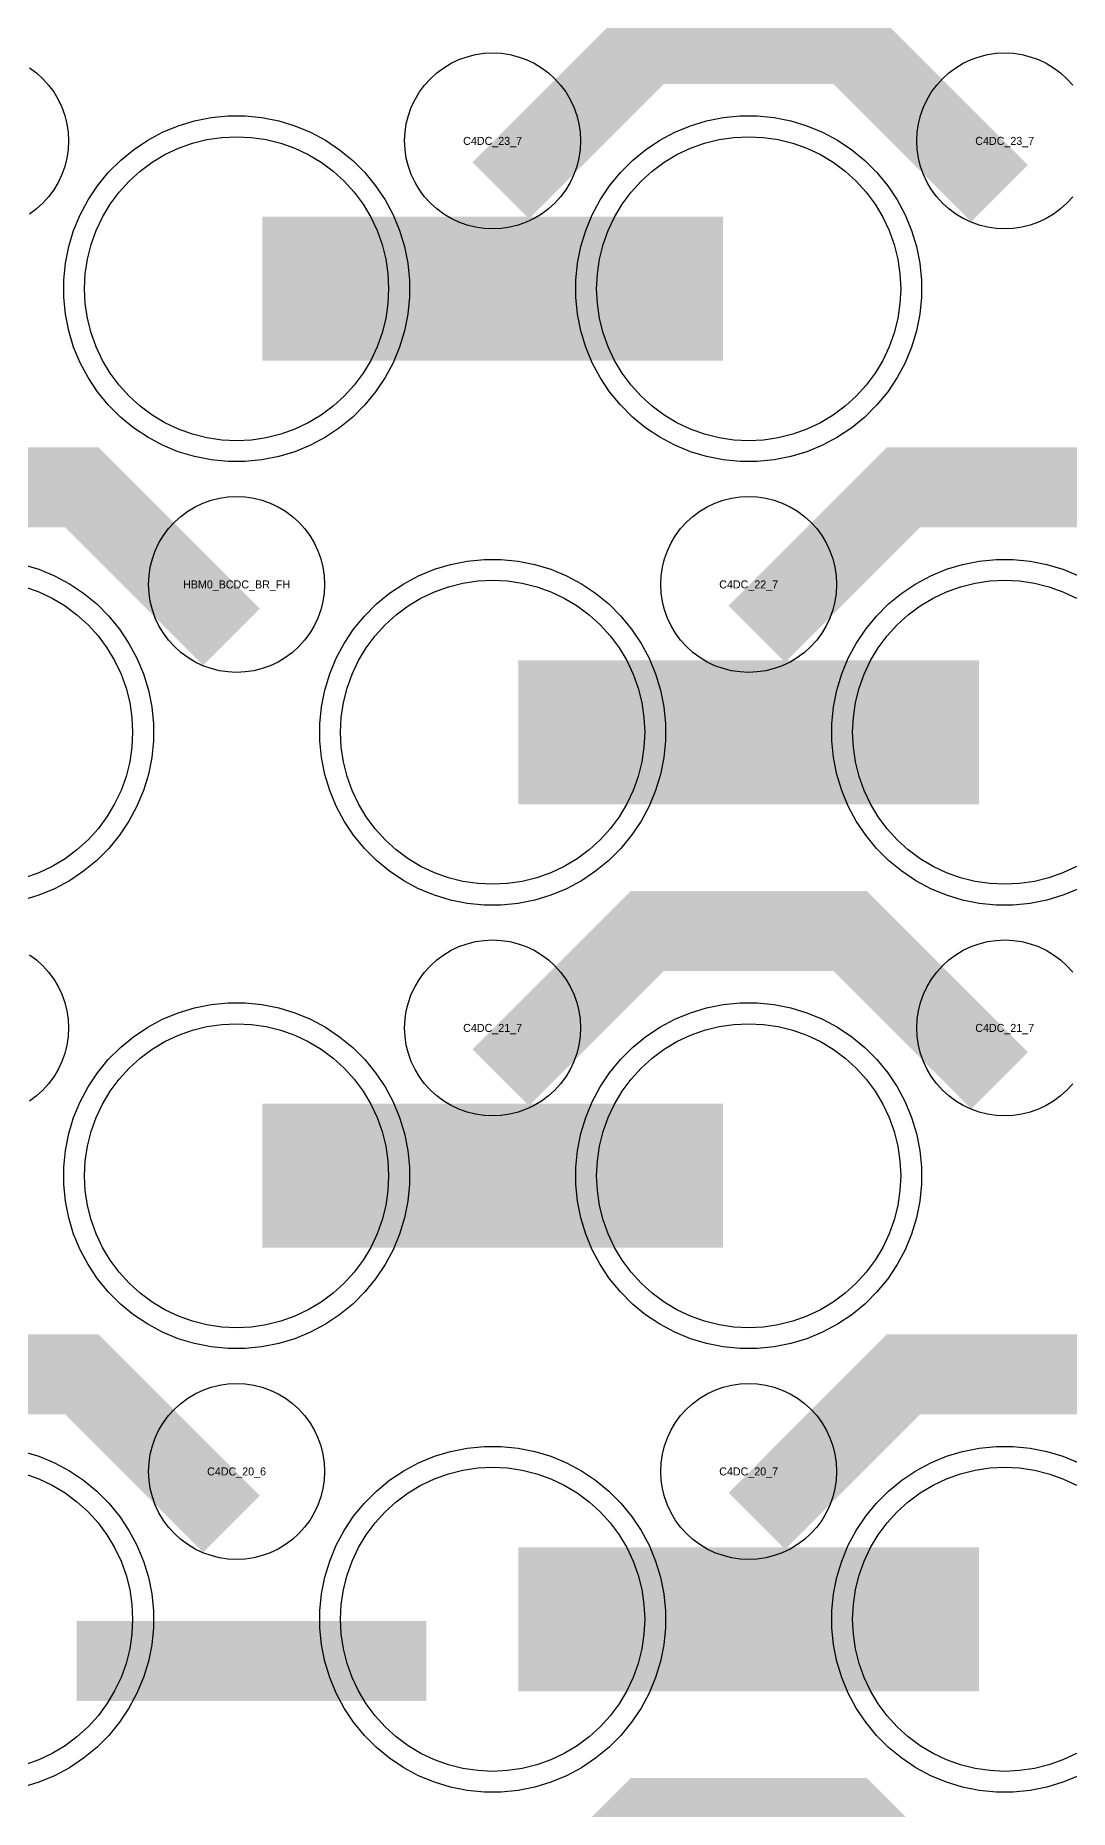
# Model space of a CAD drawing. Extents: x -11880 to 11880, y -14992 to 14992.
# Drawn here: x -9903 to -9580, y -12128 to -11573 of the extents above; entities that cross this region are included whole.
import ezdxf
from ezdxf.enums import TextEntityAlignment as Align

# ---------------------------------------------------------------- set-up
doc = ezdxf.new("R2010")
doc.units = 0
doc.header["$MEASUREMENT"] = 0
for name, color, linetype in [('GDS_775_DT_237', 138, 'CONTINUOUS'), ('RDL1_FS', 34, 'CONTINUOUS'), ('RDL_BS', 160, 'CONTINUOUS')]:
    doc.layers.add(name, color=color, linetype=linetype)

msp = doc.modelspace()

# ---------------------------------------------------------------- linework, layer by layer
at = {"layer": 'RDL1_FS'}
for points in [[(-9840, -11700.099), (-9844.657, -11699.87), (-9849.268, -11699.186), (-9853.791, -11698.054), (-9858.181, -11696.482), (-9862.395, -11694.49), (-9866.395, -11692.092), (-9870.14, -11689.314), (-9873.594, -11686.184), (-9876.724, -11682.73), (-9879.502, -11678.985), (-9881.9, -11674.985), (-9883.892, -11670.771), (-9885.464, -11666.381), (-9886.596, -11661.858), (-9887.28, -11657.247), (-9887.509, -11652.59), (-9887.28, -11647.933), (-9886.596, -11643.322), (-9885.464, -11638.799), (-9883.892, -11634.409), (-9881.9, -11630.195), (-9879.502, -11626.195), (-9876.724, -11622.45), (-9873.594, -11618.996), (-9870.14, -11615.866), (-9866.395, -11613.088), (-9862.395, -11610.69), (-9858.181, -11608.698), (-9853.791, -11607.126), (-9849.268, -11605.994), (-9844.657, -11605.31), (-9840, -11605.081), (-9835.343, -11605.31), (-9830.732, -11605.994), (-9826.209, -11607.126), (-9821.819, -11608.698), (-9817.605, -11610.69), (-9813.605, -11613.088), (-9809.86, -11615.866), (-9806.406, -11618.996), (-9803.276, -11622.45), (-9800.498, -11626.195), (-9798.1, -11630.195), (-9796.108, -11634.409), (-9794.536, -11638.799), (-9793.404, -11643.322), (-9792.72, -11647.933), (-9792.491, -11652.59), (-9792.72, -11657.247), (-9793.404, -11661.858), (-9794.536, -11666.381), (-9796.108, -11670.771), (-9798.1, -11674.985), (-9800.498, -11678.985), (-9803.276, -11682.73), (-9806.406, -11686.184), (-9809.86, -11689.314), (-9813.605, -11692.092), (-9817.605, -11694.49), (-9821.819, -11696.482), (-9826.209, -11698.054), (-9830.732, -11699.186), (-9835.343, -11699.87)], [(-9680, -11700.099), (-9684.657, -11699.87), (-9689.268, -11699.186), (-9693.791, -11698.054), (-9698.181, -11696.482), (-9702.395, -11694.49), (-9706.395, -11692.092), (-9710.14, -11689.314), (-9713.594, -11686.184), (-9716.724, -11682.73), (-9719.502, -11678.985), (-9721.9, -11674.985), (-9723.892, -11670.771), (-9725.464, -11666.381), (-9726.596, -11661.858), (-9727.28, -11657.247), (-9727.509, -11652.59), (-9727.28, -11647.933), (-9726.596, -11643.322), (-9725.464, -11638.799), (-9723.892, -11634.409), (-9721.9, -11630.195), (-9719.502, -11626.195), (-9716.724, -11622.45), (-9713.594, -11618.996), (-9710.14, -11615.866), (-9706.395, -11613.088), (-9702.395, -11610.69), (-9698.181, -11608.698), (-9693.791, -11607.126), (-9689.268, -11605.994), (-9684.657, -11605.31), (-9680, -11605.081), (-9675.343, -11605.31), (-9670.732, -11605.994), (-9666.209, -11607.126), (-9661.819, -11608.698), (-9657.605, -11610.69), (-9653.605, -11613.088), (-9649.86, -11615.866), (-9646.406, -11618.996), (-9643.276, -11622.45), (-9640.498, -11626.195), (-9638.1, -11630.195), (-9636.108, -11634.409), (-9634.536, -11638.799), (-9633.404, -11643.322), (-9632.72, -11647.933), (-9632.491, -11652.59), (-9632.72, -11657.247), (-9633.404, -11661.858), (-9634.536, -11666.381), (-9636.108, -11670.771), (-9638.1, -11674.985), (-9640.498, -11678.985), (-9643.276, -11682.73), (-9646.406, -11686.184), (-9649.86, -11689.314), (-9653.605, -11692.092), (-9657.605, -11694.49), (-9661.819, -11696.482), (-9666.209, -11698.054), (-9670.732, -11699.186), (-9675.343, -11699.87)], [(-9760, -11838.664), (-9764.657, -11838.435), (-9769.268, -11837.751), (-9773.791, -11836.619), (-9778.181, -11835.047), (-9782.395, -11833.055), (-9786.395, -11830.657), (-9790.14, -11827.879), (-9793.594, -11824.749), (-9796.724, -11821.295), (-9799.502, -11817.55), (-9801.9, -11813.55), (-9803.892, -11809.336), (-9805.464, -11804.946), (-9806.596, -11800.423), (-9807.28, -11795.812), (-9807.509, -11791.155), (-9807.28, -11786.498), (-9806.596, -11781.887), (-9805.464, -11777.364), (-9803.892, -11772.974), (-9801.9, -11768.76), (-9799.502, -11764.76), (-9796.724, -11761.015), (-9793.594, -11757.561), (-9790.14, -11754.431), (-9786.395, -11751.653), (-9782.395, -11749.255), (-9778.181, -11747.263), (-9773.791, -11745.691), (-9769.268, -11744.559), (-9764.657, -11743.875), (-9760, -11743.646), (-9755.343, -11743.875), (-9750.732, -11744.559), (-9746.209, -11745.691), (-9741.819, -11747.263), (-9737.605, -11749.255), (-9733.605, -11751.653), (-9729.86, -11754.431), (-9726.406, -11757.561), (-9723.276, -11761.015), (-9720.498, -11764.76), (-9718.1, -11768.76), (-9716.108, -11772.974), (-9714.536, -11777.364), (-9713.404, -11781.887), (-9712.72, -11786.498), (-9712.491, -11791.155), (-9712.72, -11795.812), (-9713.404, -11800.423), (-9714.536, -11804.946), (-9716.108, -11809.336), (-9718.1, -11813.55), (-9720.498, -11817.55), (-9723.276, -11821.295), (-9726.406, -11824.749), (-9729.86, -11827.879), (-9733.605, -11830.657), (-9737.605, -11833.055), (-9741.819, -11835.047), (-9746.209, -11836.619), (-9750.732, -11837.751), (-9755.343, -11838.435)], [(-9840, -11977.229), (-9844.657, -11977), (-9849.268, -11976.316), (-9853.791, -11975.184), (-9858.181, -11973.612), (-9862.395, -11971.62), (-9866.395, -11969.222), (-9870.14, -11966.444), (-9873.594, -11963.314), (-9876.724, -11959.86), (-9879.502, -11956.115), (-9881.9, -11952.115), (-9883.892, -11947.901), (-9885.464, -11943.511), (-9886.596, -11938.988), (-9887.28, -11934.377), (-9887.509, -11929.72), (-9887.28, -11925.063), (-9886.596, -11920.452), (-9885.464, -11915.929), (-9883.892, -11911.539), (-9881.9, -11907.325), (-9879.502, -11903.325), (-9876.724, -11899.58), (-9873.594, -11896.126), (-9870.14, -11892.996), (-9866.395, -11890.218), (-9862.395, -11887.82), (-9858.181, -11885.828), (-9853.791, -11884.256), (-9849.268, -11883.124), (-9844.657, -11882.44), (-9840, -11882.211), (-9835.343, -11882.44), (-9830.732, -11883.124), (-9826.209, -11884.256), (-9821.819, -11885.828), (-9817.605, -11887.82), (-9813.605, -11890.218), (-9809.86, -11892.996), (-9806.406, -11896.126), (-9803.276, -11899.58), (-9800.498, -11903.325), (-9798.1, -11907.325), (-9796.108, -11911.539), (-9794.536, -11915.929), (-9793.404, -11920.452), (-9792.72, -11925.063), (-9792.491, -11929.72), (-9792.72, -11934.377), (-9793.404, -11938.988), (-9794.536, -11943.511), (-9796.108, -11947.901), (-9798.1, -11952.115), (-9800.498, -11956.115), (-9803.276, -11959.86), (-9806.406, -11963.314), (-9809.86, -11966.444), (-9813.605, -11969.222), (-9817.605, -11971.62), (-9821.819, -11973.612), (-9826.209, -11975.184), (-9830.732, -11976.316), (-9835.343, -11977)], [(-9680, -11977.229), (-9684.657, -11977), (-9689.268, -11976.316), (-9693.791, -11975.184), (-9698.181, -11973.612), (-9702.395, -11971.62), (-9706.395, -11969.222), (-9710.14, -11966.444), (-9713.594, -11963.314), (-9716.724, -11959.86), (-9719.502, -11956.115), (-9721.9, -11952.115), (-9723.892, -11947.901), (-9725.464, -11943.511), (-9726.596, -11938.988), (-9727.28, -11934.377), (-9727.509, -11929.72), (-9727.28, -11925.063), (-9726.596, -11920.452), (-9725.464, -11915.929), (-9723.892, -11911.539), (-9721.9, -11907.325), (-9719.502, -11903.325), (-9716.724, -11899.58), (-9713.594, -11896.126), (-9710.14, -11892.996), (-9706.395, -11890.218), (-9702.395, -11887.82), (-9698.181, -11885.828), (-9693.791, -11884.256), (-9689.268, -11883.124), (-9684.657, -11882.44), (-9680, -11882.211), (-9675.343, -11882.44), (-9670.732, -11883.124), (-9666.209, -11884.256), (-9661.819, -11885.828), (-9657.605, -11887.82), (-9653.605, -11890.218), (-9649.86, -11892.996), (-9646.406, -11896.126), (-9643.276, -11899.58), (-9640.498, -11903.325), (-9638.1, -11907.325), (-9636.108, -11911.539), (-9634.536, -11915.929), (-9633.404, -11920.452), (-9632.72, -11925.063), (-9632.491, -11929.72), (-9632.72, -11934.377), (-9633.404, -11938.988), (-9634.536, -11943.511), (-9636.108, -11947.901), (-9638.1, -11952.115), (-9640.498, -11956.115), (-9643.276, -11959.86), (-9646.406, -11963.314), (-9649.86, -11966.444), (-9653.605, -11969.222), (-9657.605, -11971.62), (-9661.819, -11973.612), (-9666.209, -11975.184), (-9670.732, -11976.316), (-9675.343, -11977)], [(-9760, -12115.794), (-9764.657, -12115.565), (-9769.268, -12114.881), (-9773.791, -12113.749), (-9778.181, -12112.177), (-9782.395, -12110.185), (-9786.395, -12107.787), (-9790.14, -12105.009), (-9793.594, -12101.879), (-9796.724, -12098.425), (-9799.502, -12094.68), (-9801.9, -12090.68), (-9803.892, -12086.466), (-9805.464, -12082.076), (-9806.596, -12077.553), (-9807.28, -12072.942), (-9807.509, -12068.285), (-9807.28, -12063.628), (-9806.596, -12059.017), (-9805.464, -12054.494), (-9803.892, -12050.104), (-9801.9, -12045.89), (-9799.502, -12041.89), (-9796.724, -12038.145), (-9793.594, -12034.691), (-9790.14, -12031.561), (-9786.395, -12028.783), (-9782.395, -12026.385), (-9778.181, -12024.393), (-9773.791, -12022.821), (-9769.268, -12021.689), (-9764.657, -12021.005), (-9760, -12020.776), (-9755.343, -12021.005), (-9750.732, -12021.689), (-9746.209, -12022.821), (-9741.819, -12024.393), (-9737.605, -12026.385), (-9733.605, -12028.783), (-9729.86, -12031.561), (-9726.406, -12034.691), (-9723.276, -12038.145), (-9720.498, -12041.89), (-9718.1, -12045.89), (-9716.108, -12050.104), (-9714.536, -12054.494), (-9713.404, -12059.017), (-9712.72, -12063.628), (-9712.491, -12068.285), (-9712.72, -12072.942), (-9713.404, -12077.553), (-9714.536, -12082.076), (-9716.108, -12086.466), (-9718.1, -12090.68), (-9720.498, -12094.68), (-9723.276, -12098.425), (-9726.406, -12101.879), (-9729.86, -12105.009), (-9733.605, -12107.787), (-9737.605, -12110.185), (-9741.819, -12112.177), (-9746.209, -12113.749), (-9750.732, -12114.881), (-9755.343, -12115.565)]]:
    msp.add_lwpolyline(points, close=True, dxfattribs=at)
for points in [[(-9831.998, -11652.59, 45, 45, 0), (-9759.998, -11652.59, 45, 45, 0)], [(-9759.998, -11652.59, 45, 45, 0), (-9687.998, -11652.59, 45, 45, 0)], [(-9751.998, -11791.155, 45, 45, 0), (-9679.998, -11791.155, 45, 45, 0)], [(-9679.998, -11791.155, 45, 45, 0), (-9607.998, -11791.155, 45, 45, 0)], [(-9831.998, -11929.72, 45, 45, 0), (-9759.998, -11929.72, 45, 45, 0)], [(-9759.998, -11929.72, 45, 45, 0), (-9687.998, -11929.72, 45, 45, 0)], [(-9751.998, -12068.285, 45, 45, 0), (-9679.998, -12068.285, 45, 45, 0)], [(-9679.998, -12068.285, 45, 45, 0), (-9607.998, -12068.285, 45, 45, 0)]]:
    msp.add_lwpolyline(points, format="xyseb", dxfattribs=at)
for points in [[(-9577.605, -11833.055), (-9581.819, -11835.047), (-9586.209, -11836.619), (-9590.732, -11837.751), (-9595.343, -11838.435), (-9600, -11838.664), (-9604.657, -11838.435), (-9609.268, -11837.751), (-9613.791, -11836.619), (-9618.181, -11835.047), (-9622.395, -11833.055), (-9626.395, -11830.657), (-9630.14, -11827.879), (-9633.594, -11824.749), (-9636.724, -11821.295), (-9639.502, -11817.55), (-9641.9, -11813.55), (-9643.892, -11809.336), (-9645.464, -11804.946), (-9646.596, -11800.423), (-9647.28, -11795.812), (-9647.509, -11791.155), (-9647.28, -11786.498), (-9646.596, -11781.887), (-9645.464, -11777.364), (-9643.892, -11772.974), (-9641.9, -11768.76), (-9639.502, -11764.76), (-9636.724, -11761.015), (-9633.594, -11757.561), (-9630.14, -11754.431), (-9626.395, -11751.653), (-9622.395, -11749.255), (-9618.181, -11747.263), (-9613.791, -11745.691), (-9609.268, -11744.559), (-9604.657, -11743.875), (-9600, -11743.646), (-9595.343, -11743.875), (-9590.732, -11744.559), (-9586.209, -11745.691), (-9581.819, -11747.263), (-9577.605, -11749.255)], [(-9906.209, -11745.691), (-9901.819, -11747.263), (-9897.605, -11749.255), (-9893.605, -11751.653), (-9889.86, -11754.431), (-9886.406, -11757.561), (-9883.276, -11761.015), (-9880.498, -11764.76), (-9878.1, -11768.76), (-9876.108, -11772.974), (-9874.536, -11777.364), (-9873.404, -11781.887), (-9872.72, -11786.498), (-9872.491, -11791.155), (-9872.72, -11795.812), (-9873.404, -11800.423), (-9874.536, -11804.946), (-9876.108, -11809.336), (-9878.1, -11813.55), (-9880.498, -11817.55), (-9883.276, -11821.295), (-9886.406, -11824.749), (-9889.86, -11827.879), (-9893.605, -11830.657), (-9897.605, -11833.055), (-9901.819, -11835.047), (-9906.209, -11836.619)], [(-9577.605, -12110.185), (-9581.819, -12112.177), (-9586.209, -12113.749), (-9590.732, -12114.881), (-9595.343, -12115.565), (-9600, -12115.794), (-9604.657, -12115.565), (-9609.268, -12114.881), (-9613.791, -12113.749), (-9618.181, -12112.177), (-9622.395, -12110.185), (-9626.395, -12107.787), (-9630.14, -12105.009), (-9633.594, -12101.879), (-9636.724, -12098.425), (-9639.502, -12094.68), (-9641.9, -12090.68), (-9643.892, -12086.466), (-9645.464, -12082.076), (-9646.596, -12077.553), (-9647.28, -12072.942), (-9647.509, -12068.285), (-9647.28, -12063.628), (-9646.596, -12059.017), (-9645.464, -12054.494), (-9643.892, -12050.104), (-9641.9, -12045.89), (-9639.502, -12041.89), (-9636.724, -12038.145), (-9633.594, -12034.691), (-9630.14, -12031.561), (-9626.395, -12028.783), (-9622.395, -12026.385), (-9618.181, -12024.393), (-9613.791, -12022.821), (-9609.268, -12021.689), (-9604.657, -12021.005), (-9600, -12020.776), (-9595.343, -12021.005), (-9590.732, -12021.689), (-9586.209, -12022.821), (-9581.819, -12024.393), (-9577.605, -12026.385)], [(-9906.209, -12022.821), (-9901.819, -12024.393), (-9897.605, -12026.385), (-9893.605, -12028.783), (-9889.86, -12031.561), (-9886.406, -12034.691), (-9883.276, -12038.145), (-9880.498, -12041.89), (-9878.1, -12045.89), (-9876.108, -12050.104), (-9874.536, -12054.494), (-9873.404, -12059.017), (-9872.72, -12063.628), (-9872.491, -12068.285), (-9872.72, -12072.942), (-9873.404, -12077.553), (-9874.536, -12082.076), (-9876.108, -12086.466), (-9878.1, -12090.68), (-9880.498, -12094.68), (-9883.276, -12098.425), (-9886.406, -12101.879), (-9889.86, -12105.009), (-9893.605, -12107.787), (-9897.605, -12110.185), (-9901.819, -12112.177), (-9906.209, -12113.749)]]:
    msp.add_lwpolyline(points, dxfattribs=at)
at = {"layer": 'RDL_BS'}
for points in [[(-9757.438, -11621.904, 25, 25, 0), (-9711.623, -11576.089, 25, 25, 0), (-9678.07, -11576.089, 25, 25, 0)], [(-9601.599, -11622.803, 25, 25, 0), (-9648.313, -11576.089, 25, 25, 0), (-9678.071, -11576.089, 25, 25, 0)], [(-9841.599, -11761.368, 25, 25, 0), (-9888.313, -11714.654, 25, 25, 0), (-9918.071, -11714.654, 25, 25, 0)], [(-9677.438, -11760.469, 25, 25, 0), (-9631.623, -11714.654, 25, 25, 0), (-9598.07, -11714.654, 25, 25, 0)], [(-9521.599, -11761.368, 25, 25, 0), (-9568.313, -11714.654, 25, 25, 0), (-9598.071, -11714.654, 25, 25, 0)], [(-10085.603, -11803.655, 25, 25, 0), (-9907.5, -11803.655, 25, 25, 0)], [(-9757.438, -11899.034, 25, 25, 0), (-9711.623, -11853.219, 25, 25, 0), (-9678.07, -11853.219, 25, 25, 0)], [(-9601.599, -11899.933, 25, 25, 0), (-9648.313, -11853.219, 25, 25, 0), (-9678.071, -11853.219, 25, 25, 0)], [(-9841.599, -12038.498, 25, 25, 0), (-9888.313, -11991.784, 25, 25, 0), (-9918.071, -11991.784, 25, 25, 0)], [(-9677.438, -12037.599, 25, 25, 0), (-9631.623, -11991.784, 25, 25, 0), (-9598.07, -11991.784, 25, 25, 0)], [(-9521.599, -12038.498, 25, 25, 0), (-9568.313, -11991.784, 25, 25, 0), (-9598.071, -11991.784, 25, 25, 0)], [(-9889.984, -12081.298, 25, 25, 0), (-9780.719, -12081.298, 25, 25, 0)], [(-9757.438, -12176.159, 25, 25, 0), (-9711.623, -12130.344, 25, 25, 0), (-9678.07, -12130.344, 25, 25, 0)], [(-9601.599, -12177.058, 25, 25, 0), (-9648.313, -12130.344, 25, 25, 0), (-9678.071, -12130.344, 25, 25, 0)]]:
    msp.add_lwpolyline(points, format="xyseb", dxfattribs=at)
for points in [[(-9904.72, -11583.545), (-9902.557, -11585.148), (-9900.558, -11586.96), (-9898.746, -11588.959), (-9897.143, -11591.122), (-9895.75, -11593.446), (-9894.598, -11595.883), (-9893.691, -11598.418), (-9893.034, -11601.037), (-9892.638, -11603.709), (-9892.506, -11606.402), (-9892.638, -11609.095), (-9893.034, -11611.767), (-9893.691, -11614.386), (-9894.598, -11616.921), (-9895.75, -11619.358), (-9897.143, -11621.682), (-9898.746, -11623.845), (-9900.558, -11625.844), (-9902.557, -11627.656), (-9904.72, -11629.259)], [(-9578.746, -11623.845), (-9580.558, -11625.844), (-9582.557, -11627.656), (-9584.72, -11629.259), (-9587.044, -11630.652), (-9589.481, -11631.804), (-9592.016, -11632.711), (-9594.635, -11633.368), (-9597.307, -11633.764), (-9600, -11633.896), (-9602.693, -11633.764), (-9605.365, -11633.368), (-9607.984, -11632.711), (-9610.519, -11631.804), (-9612.956, -11630.652), (-9615.28, -11629.259), (-9617.443, -11627.656), (-9619.442, -11625.844), (-9621.254, -11623.845), (-9622.857, -11621.682), (-9624.25, -11619.358), (-9625.402, -11616.921), (-9626.309, -11614.386), (-9626.966, -11611.767), (-9627.362, -11609.095), (-9627.494, -11606.402), (-9627.362, -11603.709), (-9626.966, -11601.037), (-9626.309, -11598.418), (-9625.402, -11595.883), (-9624.25, -11593.446), (-9622.857, -11591.122), (-9621.254, -11588.959), (-9619.442, -11586.96), (-9617.443, -11585.148), (-9615.28, -11583.545), (-9612.956, -11582.152), (-9610.519, -11581), (-9607.984, -11580.093), (-9605.365, -11579.436), (-9602.693, -11579.04), (-9600, -11578.908), (-9597.307, -11579.04), (-9594.635, -11579.436), (-9592.016, -11580.093), (-9589.481, -11581), (-9587.044, -11582.152), (-9584.72, -11583.545), (-9582.557, -11585.148), (-9580.558, -11586.96), (-9578.746, -11588.959)], [(-9906.835, -11738.718), (-9901.795, -11740.249), (-9896.885, -11742.28), (-9892.223, -11744.772), (-9887.809, -11747.719), (-9883.708, -11751.081), (-9879.926, -11754.863), (-9876.564, -11758.964), (-9873.617, -11763.378), (-9871.125, -11768.04), (-9869.094, -11772.95), (-9867.563, -11777.99), (-9866.517, -11783.217), (-9866, -11788.511), (-9866, -11793.799), (-9866.517, -11799.093), (-9867.563, -11804.32), (-9869.094, -11809.36), (-9871.125, -11814.27), (-9873.617, -11818.932), (-9876.564, -11823.346), (-9879.926, -11827.447), (-9883.708, -11831.229), (-9887.809, -11834.591), (-9892.223, -11837.538), (-9896.885, -11840.03), (-9901.795, -11842.061), (-9906.835, -11843.592)], [(-9576.885, -11840.03), (-9581.795, -11842.061), (-9586.835, -11843.592), (-9592.062, -11844.638), (-9597.356, -11845.155), (-9602.644, -11845.155), (-9607.938, -11844.638), (-9613.165, -11843.592), (-9618.205, -11842.061), (-9623.115, -11840.03), (-9627.777, -11837.538), (-9632.191, -11834.591), (-9636.292, -11831.229), (-9640.074, -11827.447), (-9643.436, -11823.346), (-9646.383, -11818.932), (-9648.875, -11814.27), (-9650.906, -11809.36), (-9652.437, -11804.32), (-9653.483, -11799.093), (-9654, -11793.799), (-9654, -11788.511), (-9653.483, -11783.217), (-9652.437, -11777.99), (-9650.906, -11772.95), (-9648.875, -11768.04), (-9646.383, -11763.378), (-9643.436, -11758.964), (-9640.074, -11754.863), (-9636.292, -11751.081), (-9632.191, -11747.719), (-9627.777, -11744.772), (-9623.115, -11742.28), (-9618.205, -11740.249), (-9613.165, -11738.718), (-9607.938, -11737.672), (-9602.644, -11737.155), (-9597.356, -11737.155), (-9592.062, -11737.672), (-9586.835, -11738.718), (-9581.795, -11740.249), (-9576.885, -11742.28)], [(-9904.72, -11860.675), (-9902.557, -11862.278), (-9900.558, -11864.09), (-9898.746, -11866.089), (-9897.143, -11868.252), (-9895.75, -11870.576), (-9894.598, -11873.013), (-9893.691, -11875.548), (-9893.034, -11878.167), (-9892.638, -11880.839), (-9892.506, -11883.532), (-9892.638, -11886.225), (-9893.034, -11888.897), (-9893.691, -11891.516), (-9894.598, -11894.051), (-9895.75, -11896.488), (-9897.143, -11898.812), (-9898.746, -11900.975), (-9900.558, -11902.974), (-9902.557, -11904.786), (-9904.72, -11906.389)], [(-9578.746, -11900.975), (-9580.558, -11902.974), (-9582.557, -11904.786), (-9584.72, -11906.389), (-9587.044, -11907.782), (-9589.481, -11908.934), (-9592.016, -11909.841), (-9594.635, -11910.498), (-9597.307, -11910.894), (-9600, -11911.026), (-9602.693, -11910.894), (-9605.365, -11910.498), (-9607.984, -11909.841), (-9610.519, -11908.934), (-9612.956, -11907.782), (-9615.28, -11906.389), (-9617.443, -11904.786), (-9619.442, -11902.974), (-9621.254, -11900.975), (-9622.857, -11898.812), (-9624.25, -11896.488), (-9625.402, -11894.051), (-9626.309, -11891.516), (-9626.966, -11888.897), (-9627.362, -11886.225), (-9627.494, -11883.532), (-9627.362, -11880.839), (-9626.966, -11878.167), (-9626.309, -11875.548), (-9625.402, -11873.013), (-9624.25, -11870.576), (-9622.857, -11868.252), (-9621.254, -11866.089), (-9619.442, -11864.09), (-9617.443, -11862.278), (-9615.28, -11860.675), (-9612.956, -11859.282), (-9610.519, -11858.13), (-9607.984, -11857.223), (-9605.365, -11856.566), (-9602.693, -11856.17), (-9600, -11856.038), (-9597.307, -11856.17), (-9594.635, -11856.566), (-9592.016, -11857.223), (-9589.481, -11858.13), (-9587.044, -11859.282), (-9584.72, -11860.675), (-9582.557, -11862.278), (-9580.558, -11864.09), (-9578.746, -11866.089)], [(-9906.835, -12015.848), (-9901.795, -12017.379), (-9896.885, -12019.41), (-9892.223, -12021.902), (-9887.809, -12024.849), (-9883.708, -12028.211), (-9879.926, -12031.993), (-9876.564, -12036.094), (-9873.617, -12040.508), (-9871.125, -12045.17), (-9869.094, -12050.08), (-9867.563, -12055.12), (-9866.517, -12060.347), (-9866, -12065.641), (-9866, -12070.929), (-9866.517, -12076.223), (-9867.563, -12081.45), (-9869.094, -12086.49), (-9871.125, -12091.4), (-9873.617, -12096.062), (-9876.564, -12100.476), (-9879.926, -12104.577), (-9883.708, -12108.359), (-9887.809, -12111.721), (-9892.223, -12114.668), (-9896.885, -12117.16), (-9901.795, -12119.191), (-9906.835, -12120.722)], [(-9576.885, -12117.16), (-9581.795, -12119.191), (-9586.835, -12120.722), (-9592.062, -12121.768), (-9597.356, -12122.285), (-9602.644, -12122.285), (-9607.938, -12121.768), (-9613.165, -12120.722), (-9618.205, -12119.191), (-9623.115, -12117.16), (-9627.777, -12114.668), (-9632.191, -12111.721), (-9636.292, -12108.359), (-9640.074, -12104.577), (-9643.436, -12100.476), (-9646.383, -12096.062), (-9648.875, -12091.4), (-9650.906, -12086.49), (-9652.437, -12081.45), (-9653.483, -12076.223), (-9654, -12070.929), (-9654, -12065.641), (-9653.483, -12060.347), (-9652.437, -12055.12), (-9650.906, -12050.08), (-9648.875, -12045.17), (-9646.383, -12040.508), (-9643.436, -12036.094), (-9640.074, -12031.993), (-9636.292, -12028.211), (-9632.191, -12024.849), (-9627.777, -12021.902), (-9623.115, -12019.41), (-9618.205, -12017.379), (-9613.165, -12015.848), (-9607.938, -12014.802), (-9602.644, -12014.285), (-9597.356, -12014.285), (-9592.062, -12014.802), (-9586.835, -12015.848), (-9581.795, -12017.379), (-9576.885, -12019.41)]]:
    msp.add_lwpolyline(points, dxfattribs=at)
for points in [[(-9760, -11633.896), (-9762.693, -11633.764), (-9765.365, -11633.368), (-9767.984, -11632.711), (-9770.519, -11631.804), (-9772.956, -11630.652), (-9775.28, -11629.259), (-9777.443, -11627.656), (-9779.442, -11625.844), (-9781.254, -11623.845), (-9782.857, -11621.682), (-9784.25, -11619.358), (-9785.402, -11616.921), (-9786.309, -11614.386), (-9786.966, -11611.767), (-9787.362, -11609.095), (-9787.494, -11606.402), (-9787.362, -11603.709), (-9786.966, -11601.037), (-9786.309, -11598.418), (-9785.402, -11595.883), (-9784.25, -11593.446), (-9782.857, -11591.122), (-9781.254, -11588.959), (-9779.442, -11586.96), (-9777.443, -11585.148), (-9775.28, -11583.545), (-9772.956, -11582.152), (-9770.519, -11581), (-9767.984, -11580.093), (-9765.365, -11579.436), (-9762.693, -11579.04), (-9760, -11578.908), (-9757.307, -11579.04), (-9754.635, -11579.436), (-9752.016, -11580.093), (-9749.481, -11581), (-9747.044, -11582.152), (-9744.72, -11583.545), (-9742.557, -11585.148), (-9740.558, -11586.96), (-9738.746, -11588.959), (-9737.143, -11591.122), (-9735.75, -11593.446), (-9734.598, -11595.883), (-9733.691, -11598.418), (-9733.034, -11601.037), (-9732.638, -11603.709), (-9732.506, -11606.402), (-9732.638, -11609.095), (-9733.034, -11611.767), (-9733.691, -11614.386), (-9734.598, -11616.921), (-9735.75, -11619.358), (-9737.143, -11621.682), (-9738.746, -11623.845), (-9740.558, -11625.844), (-9742.557, -11627.656), (-9744.72, -11629.259), (-9747.044, -11630.652), (-9749.481, -11631.804), (-9752.016, -11632.711), (-9754.635, -11633.368), (-9757.307, -11633.764)], [(-9842.644, -11706.59), (-9847.938, -11706.073), (-9853.165, -11705.027), (-9858.205, -11703.496), (-9863.115, -11701.465), (-9867.777, -11698.973), (-9872.191, -11696.026), (-9876.292, -11692.664), (-9880.074, -11688.882), (-9883.436, -11684.781), (-9886.383, -11680.367), (-9888.875, -11675.705), (-9890.906, -11670.795), (-9892.437, -11665.755), (-9893.483, -11660.528), (-9894, -11655.234), (-9894, -11649.946), (-9893.483, -11644.652), (-9892.437, -11639.425), (-9890.906, -11634.385), (-9888.875, -11629.475), (-9886.383, -11624.813), (-9883.436, -11620.399), (-9880.074, -11616.298), (-9876.292, -11612.516), (-9872.191, -11609.154), (-9867.777, -11606.207), (-9863.115, -11603.715), (-9858.205, -11601.684), (-9853.165, -11600.153), (-9847.938, -11599.107), (-9842.644, -11598.59), (-9837.356, -11598.59), (-9832.062, -11599.107), (-9826.835, -11600.153), (-9821.795, -11601.684), (-9816.885, -11603.715), (-9812.223, -11606.207), (-9807.809, -11609.154), (-9803.708, -11612.516), (-9799.926, -11616.298), (-9796.564, -11620.399), (-9793.617, -11624.813), (-9791.125, -11629.475), (-9789.094, -11634.385), (-9787.563, -11639.425), (-9786.517, -11644.652), (-9786, -11649.946), (-9786, -11655.234), (-9786.517, -11660.528), (-9787.563, -11665.755), (-9789.094, -11670.795), (-9791.125, -11675.705), (-9793.617, -11680.367), (-9796.564, -11684.781), (-9799.926, -11688.882), (-9803.708, -11692.664), (-9807.809, -11696.026), (-9812.223, -11698.973), (-9816.885, -11701.465), (-9821.795, -11703.496), (-9826.835, -11705.027), (-9832.062, -11706.073), (-9837.356, -11706.59)], [(-9682.644, -11706.59), (-9687.938, -11706.073), (-9693.165, -11705.027), (-9698.205, -11703.496), (-9703.115, -11701.465), (-9707.777, -11698.973), (-9712.191, -11696.026), (-9716.292, -11692.664), (-9720.074, -11688.882), (-9723.436, -11684.781), (-9726.383, -11680.367), (-9728.875, -11675.705), (-9730.906, -11670.795), (-9732.437, -11665.755), (-9733.483, -11660.528), (-9734, -11655.234), (-9734, -11649.946), (-9733.483, -11644.652), (-9732.437, -11639.425), (-9730.906, -11634.385), (-9728.875, -11629.475), (-9726.383, -11624.813), (-9723.436, -11620.399), (-9720.074, -11616.298), (-9716.292, -11612.516), (-9712.191, -11609.154), (-9707.777, -11606.207), (-9703.115, -11603.715), (-9698.205, -11601.684), (-9693.165, -11600.153), (-9687.938, -11599.107), (-9682.644, -11598.59), (-9677.356, -11598.59), (-9672.062, -11599.107), (-9666.835, -11600.153), (-9661.795, -11601.684), (-9656.885, -11603.715), (-9652.223, -11606.207), (-9647.809, -11609.154), (-9643.708, -11612.516), (-9639.926, -11616.298), (-9636.564, -11620.399), (-9633.617, -11624.813), (-9631.125, -11629.475), (-9629.094, -11634.385), (-9627.563, -11639.425), (-9626.517, -11644.652), (-9626, -11649.946), (-9626, -11655.234), (-9626.517, -11660.528), (-9627.563, -11665.755), (-9629.094, -11670.795), (-9631.125, -11675.705), (-9633.617, -11680.367), (-9636.564, -11684.781), (-9639.926, -11688.882), (-9643.708, -11692.664), (-9647.809, -11696.026), (-9652.223, -11698.973), (-9656.885, -11701.465), (-9661.795, -11703.496), (-9666.835, -11705.027), (-9672.062, -11706.073), (-9677.356, -11706.59)], [(-9840, -11772.461), (-9842.693, -11772.329), (-9845.365, -11771.933), (-9847.984, -11771.276), (-9850.519, -11770.369), (-9852.956, -11769.217), (-9855.28, -11767.824), (-9857.443, -11766.221), (-9859.442, -11764.409), (-9861.254, -11762.41), (-9862.857, -11760.247), (-9864.25, -11757.923), (-9865.402, -11755.486), (-9866.309, -11752.951), (-9866.966, -11750.332), (-9867.362, -11747.66), (-9867.494, -11744.967), (-9867.362, -11742.274), (-9866.966, -11739.602), (-9866.309, -11736.983), (-9865.402, -11734.448), (-9864.25, -11732.011), (-9862.857, -11729.687), (-9861.254, -11727.524), (-9859.442, -11725.525), (-9857.443, -11723.713), (-9855.28, -11722.11), (-9852.956, -11720.717), (-9850.519, -11719.565), (-9847.984, -11718.658), (-9845.365, -11718.001), (-9842.693, -11717.605), (-9840, -11717.473), (-9837.307, -11717.605), (-9834.635, -11718.001), (-9832.016, -11718.658), (-9829.481, -11719.565), (-9827.044, -11720.717), (-9824.72, -11722.11), (-9822.557, -11723.713), (-9820.558, -11725.525), (-9818.746, -11727.524), (-9817.143, -11729.687), (-9815.75, -11732.011), (-9814.598, -11734.448), (-9813.691, -11736.983), (-9813.034, -11739.602), (-9812.638, -11742.274), (-9812.506, -11744.967), (-9812.638, -11747.66), (-9813.034, -11750.332), (-9813.691, -11752.951), (-9814.598, -11755.486), (-9815.75, -11757.923), (-9817.143, -11760.247), (-9818.746, -11762.41), (-9820.558, -11764.409), (-9822.557, -11766.221), (-9824.72, -11767.824), (-9827.044, -11769.217), (-9829.481, -11770.369), (-9832.016, -11771.276), (-9834.635, -11771.933), (-9837.307, -11772.329)], [(-9680, -11772.461), (-9682.693, -11772.329), (-9685.365, -11771.933), (-9687.984, -11771.276), (-9690.519, -11770.369), (-9692.956, -11769.217), (-9695.28, -11767.824), (-9697.443, -11766.221), (-9699.442, -11764.409), (-9701.254, -11762.41), (-9702.857, -11760.247), (-9704.25, -11757.923), (-9705.402, -11755.486), (-9706.309, -11752.951), (-9706.966, -11750.332), (-9707.362, -11747.66), (-9707.494, -11744.967), (-9707.362, -11742.274), (-9706.966, -11739.602), (-9706.309, -11736.983), (-9705.402, -11734.448), (-9704.25, -11732.011), (-9702.857, -11729.687), (-9701.254, -11727.524), (-9699.442, -11725.525), (-9697.443, -11723.713), (-9695.28, -11722.11), (-9692.956, -11720.717), (-9690.519, -11719.565), (-9687.984, -11718.658), (-9685.365, -11718.001), (-9682.693, -11717.605), (-9680, -11717.473), (-9677.307, -11717.605), (-9674.635, -11718.001), (-9672.016, -11718.658), (-9669.481, -11719.565), (-9667.044, -11720.717), (-9664.72, -11722.11), (-9662.557, -11723.713), (-9660.558, -11725.525), (-9658.746, -11727.524), (-9657.143, -11729.687), (-9655.75, -11732.011), (-9654.598, -11734.448), (-9653.691, -11736.983), (-9653.034, -11739.602), (-9652.638, -11742.274), (-9652.506, -11744.967), (-9652.638, -11747.66), (-9653.034, -11750.332), (-9653.691, -11752.951), (-9654.598, -11755.486), (-9655.75, -11757.923), (-9657.143, -11760.247), (-9658.746, -11762.41), (-9660.558, -11764.409), (-9662.557, -11766.221), (-9664.72, -11767.824), (-9667.044, -11769.217), (-9669.481, -11770.369), (-9672.016, -11771.276), (-9674.635, -11771.933), (-9677.307, -11772.329)], [(-9762.644, -11845.155), (-9767.938, -11844.638), (-9773.165, -11843.592), (-9778.205, -11842.061), (-9783.115, -11840.03), (-9787.777, -11837.538), (-9792.191, -11834.591), (-9796.292, -11831.229), (-9800.074, -11827.447), (-9803.436, -11823.346), (-9806.383, -11818.932), (-9808.875, -11814.27), (-9810.906, -11809.36), (-9812.437, -11804.32), (-9813.483, -11799.093), (-9814, -11793.799), (-9814, -11788.511), (-9813.483, -11783.217), (-9812.437, -11777.99), (-9810.906, -11772.95), (-9808.875, -11768.04), (-9806.383, -11763.378), (-9803.436, -11758.964), (-9800.074, -11754.863), (-9796.292, -11751.081), (-9792.191, -11747.719), (-9787.777, -11744.772), (-9783.115, -11742.28), (-9778.205, -11740.249), (-9773.165, -11738.718), (-9767.938, -11737.672), (-9762.644, -11737.155), (-9757.356, -11737.155), (-9752.062, -11737.672), (-9746.835, -11738.718), (-9741.795, -11740.249), (-9736.885, -11742.28), (-9732.223, -11744.772), (-9727.809, -11747.719), (-9723.708, -11751.081), (-9719.926, -11754.863), (-9716.564, -11758.964), (-9713.617, -11763.378), (-9711.125, -11768.04), (-9709.094, -11772.95), (-9707.563, -11777.99), (-9706.517, -11783.217), (-9706, -11788.511), (-9706, -11793.799), (-9706.517, -11799.093), (-9707.563, -11804.32), (-9709.094, -11809.36), (-9711.125, -11814.27), (-9713.617, -11818.932), (-9716.564, -11823.346), (-9719.926, -11827.447), (-9723.708, -11831.229), (-9727.809, -11834.591), (-9732.223, -11837.538), (-9736.885, -11840.03), (-9741.795, -11842.061), (-9746.835, -11843.592), (-9752.062, -11844.638), (-9757.356, -11845.155)], [(-9760, -11911.026), (-9762.693, -11910.894), (-9765.365, -11910.498), (-9767.984, -11909.841), (-9770.519, -11908.934), (-9772.956, -11907.782), (-9775.28, -11906.389), (-9777.443, -11904.786), (-9779.442, -11902.974), (-9781.254, -11900.975), (-9782.857, -11898.812), (-9784.25, -11896.488), (-9785.402, -11894.051), (-9786.309, -11891.516), (-9786.966, -11888.897), (-9787.362, -11886.225), (-9787.494, -11883.532), (-9787.362, -11880.839), (-9786.966, -11878.167), (-9786.309, -11875.548), (-9785.402, -11873.013), (-9784.25, -11870.576), (-9782.857, -11868.252), (-9781.254, -11866.089), (-9779.442, -11864.09), (-9777.443, -11862.278), (-9775.28, -11860.675), (-9772.956, -11859.282), (-9770.519, -11858.13), (-9767.984, -11857.223), (-9765.365, -11856.566), (-9762.693, -11856.17), (-9760, -11856.038), (-9757.307, -11856.17), (-9754.635, -11856.566), (-9752.016, -11857.223), (-9749.481, -11858.13), (-9747.044, -11859.282), (-9744.72, -11860.675), (-9742.557, -11862.278), (-9740.558, -11864.09), (-9738.746, -11866.089), (-9737.143, -11868.252), (-9735.75, -11870.576), (-9734.598, -11873.013), (-9733.691, -11875.548), (-9733.034, -11878.167), (-9732.638, -11880.839), (-9732.506, -11883.532), (-9732.638, -11886.225), (-9733.034, -11888.897), (-9733.691, -11891.516), (-9734.598, -11894.051), (-9735.75, -11896.488), (-9737.143, -11898.812), (-9738.746, -11900.975), (-9740.558, -11902.974), (-9742.557, -11904.786), (-9744.72, -11906.389), (-9747.044, -11907.782), (-9749.481, -11908.934), (-9752.016, -11909.841), (-9754.635, -11910.498), (-9757.307, -11910.894)], [(-9842.644, -11983.72), (-9847.938, -11983.203), (-9853.165, -11982.157), (-9858.205, -11980.626), (-9863.115, -11978.595), (-9867.777, -11976.103), (-9872.191, -11973.156), (-9876.292, -11969.794), (-9880.074, -11966.012), (-9883.436, -11961.911), (-9886.383, -11957.497), (-9888.875, -11952.835), (-9890.906, -11947.925), (-9892.437, -11942.885), (-9893.483, -11937.658), (-9894, -11932.364), (-9894, -11927.076), (-9893.483, -11921.782), (-9892.437, -11916.555), (-9890.906, -11911.515), (-9888.875, -11906.605), (-9886.383, -11901.943), (-9883.436, -11897.529), (-9880.074, -11893.428), (-9876.292, -11889.646), (-9872.191, -11886.284), (-9867.777, -11883.337), (-9863.115, -11880.845), (-9858.205, -11878.814), (-9853.165, -11877.283), (-9847.938, -11876.237), (-9842.644, -11875.72), (-9837.356, -11875.72), (-9832.062, -11876.237), (-9826.835, -11877.283), (-9821.795, -11878.814), (-9816.885, -11880.845), (-9812.223, -11883.337), (-9807.809, -11886.284), (-9803.708, -11889.646), (-9799.926, -11893.428), (-9796.564, -11897.529), (-9793.617, -11901.943), (-9791.125, -11906.605), (-9789.094, -11911.515), (-9787.563, -11916.555), (-9786.517, -11921.782), (-9786, -11927.076), (-9786, -11932.364), (-9786.517, -11937.658), (-9787.563, -11942.885), (-9789.094, -11947.925), (-9791.125, -11952.835), (-9793.617, -11957.497), (-9796.564, -11961.911), (-9799.926, -11966.012), (-9803.708, -11969.794), (-9807.809, -11973.156), (-9812.223, -11976.103), (-9816.885, -11978.595), (-9821.795, -11980.626), (-9826.835, -11982.157), (-9832.062, -11983.203), (-9837.356, -11983.72)], [(-9682.644, -11983.72), (-9687.938, -11983.203), (-9693.165, -11982.157), (-9698.205, -11980.626), (-9703.115, -11978.595), (-9707.777, -11976.103), (-9712.191, -11973.156), (-9716.292, -11969.794), (-9720.074, -11966.012), (-9723.436, -11961.911), (-9726.383, -11957.497), (-9728.875, -11952.835), (-9730.906, -11947.925), (-9732.437, -11942.885), (-9733.483, -11937.658), (-9734, -11932.364), (-9734, -11927.076), (-9733.483, -11921.782), (-9732.437, -11916.555), (-9730.906, -11911.515), (-9728.875, -11906.605), (-9726.383, -11901.943), (-9723.436, -11897.529), (-9720.074, -11893.428), (-9716.292, -11889.646), (-9712.191, -11886.284), (-9707.777, -11883.337), (-9703.115, -11880.845), (-9698.205, -11878.814), (-9693.165, -11877.283), (-9687.938, -11876.237), (-9682.644, -11875.72), (-9677.356, -11875.72), (-9672.062, -11876.237), (-9666.835, -11877.283), (-9661.795, -11878.814), (-9656.885, -11880.845), (-9652.223, -11883.337), (-9647.809, -11886.284), (-9643.708, -11889.646), (-9639.926, -11893.428), (-9636.564, -11897.529), (-9633.617, -11901.943), (-9631.125, -11906.605), (-9629.094, -11911.515), (-9627.563, -11916.555), (-9626.517, -11921.782), (-9626, -11927.076), (-9626, -11932.364), (-9626.517, -11937.658), (-9627.563, -11942.885), (-9629.094, -11947.925), (-9631.125, -11952.835), (-9633.617, -11957.497), (-9636.564, -11961.911), (-9639.926, -11966.012), (-9643.708, -11969.794), (-9647.809, -11973.156), (-9652.223, -11976.103), (-9656.885, -11978.595), (-9661.795, -11980.626), (-9666.835, -11982.157), (-9672.062, -11983.203), (-9677.356, -11983.72)], [(-9840, -12049.591), (-9842.693, -12049.459), (-9845.365, -12049.063), (-9847.984, -12048.406), (-9850.519, -12047.499), (-9852.956, -12046.347), (-9855.28, -12044.954), (-9857.443, -12043.351), (-9859.442, -12041.539), (-9861.254, -12039.54), (-9862.857, -12037.377), (-9864.25, -12035.053), (-9865.402, -12032.616), (-9866.309, -12030.081), (-9866.966, -12027.462), (-9867.362, -12024.79), (-9867.494, -12022.097), (-9867.362, -12019.404), (-9866.966, -12016.732), (-9866.309, -12014.113), (-9865.402, -12011.578), (-9864.25, -12009.141), (-9862.857, -12006.817), (-9861.254, -12004.654), (-9859.442, -12002.655), (-9857.443, -12000.843), (-9855.28, -11999.24), (-9852.956, -11997.847), (-9850.519, -11996.695), (-9847.984, -11995.788), (-9845.365, -11995.131), (-9842.693, -11994.735), (-9840, -11994.603), (-9837.307, -11994.735), (-9834.635, -11995.131), (-9832.016, -11995.788), (-9829.481, -11996.695), (-9827.044, -11997.847), (-9824.72, -11999.24), (-9822.557, -12000.843), (-9820.558, -12002.655), (-9818.746, -12004.654), (-9817.143, -12006.817), (-9815.75, -12009.141), (-9814.598, -12011.578), (-9813.691, -12014.113), (-9813.034, -12016.732), (-9812.638, -12019.404), (-9812.506, -12022.097), (-9812.638, -12024.79), (-9813.034, -12027.462), (-9813.691, -12030.081), (-9814.598, -12032.616), (-9815.75, -12035.053), (-9817.143, -12037.377), (-9818.746, -12039.54), (-9820.558, -12041.539), (-9822.557, -12043.351), (-9824.72, -12044.954), (-9827.044, -12046.347), (-9829.481, -12047.499), (-9832.016, -12048.406), (-9834.635, -12049.063), (-9837.307, -12049.459)], [(-9680, -12049.591), (-9682.693, -12049.459), (-9685.365, -12049.063), (-9687.984, -12048.406), (-9690.519, -12047.499), (-9692.956, -12046.347), (-9695.28, -12044.954), (-9697.443, -12043.351), (-9699.442, -12041.539), (-9701.254, -12039.54), (-9702.857, -12037.377), (-9704.25, -12035.053), (-9705.402, -12032.616), (-9706.309, -12030.081), (-9706.966, -12027.462), (-9707.362, -12024.79), (-9707.494, -12022.097), (-9707.362, -12019.404), (-9706.966, -12016.732), (-9706.309, -12014.113), (-9705.402, -12011.578), (-9704.25, -12009.141), (-9702.857, -12006.817), (-9701.254, -12004.654), (-9699.442, -12002.655), (-9697.443, -12000.843), (-9695.28, -11999.24), (-9692.956, -11997.847), (-9690.519, -11996.695), (-9687.984, -11995.788), (-9685.365, -11995.131), (-9682.693, -11994.735), (-9680, -11994.603), (-9677.307, -11994.735), (-9674.635, -11995.131), (-9672.016, -11995.788), (-9669.481, -11996.695), (-9667.044, -11997.847), (-9664.72, -11999.24), (-9662.557, -12000.843), (-9660.558, -12002.655), (-9658.746, -12004.654), (-9657.143, -12006.817), (-9655.75, -12009.141), (-9654.598, -12011.578), (-9653.691, -12014.113), (-9653.034, -12016.732), (-9652.638, -12019.404), (-9652.506, -12022.097), (-9652.638, -12024.79), (-9653.034, -12027.462), (-9653.691, -12030.081), (-9654.598, -12032.616), (-9655.75, -12035.053), (-9657.143, -12037.377), (-9658.746, -12039.54), (-9660.558, -12041.539), (-9662.557, -12043.351), (-9664.72, -12044.954), (-9667.044, -12046.347), (-9669.481, -12047.499), (-9672.016, -12048.406), (-9674.635, -12049.063), (-9677.307, -12049.459)], [(-9762.644, -12122.285), (-9767.938, -12121.768), (-9773.165, -12120.722), (-9778.205, -12119.191), (-9783.115, -12117.16), (-9787.777, -12114.668), (-9792.191, -12111.721), (-9796.292, -12108.359), (-9800.074, -12104.577), (-9803.436, -12100.476), (-9806.383, -12096.062), (-9808.875, -12091.4), (-9810.906, -12086.49), (-9812.437, -12081.45), (-9813.483, -12076.223), (-9814, -12070.929), (-9814, -12065.641), (-9813.483, -12060.347), (-9812.437, -12055.12), (-9810.906, -12050.08), (-9808.875, -12045.17), (-9806.383, -12040.508), (-9803.436, -12036.094), (-9800.074, -12031.993), (-9796.292, -12028.211), (-9792.191, -12024.849), (-9787.777, -12021.902), (-9783.115, -12019.41), (-9778.205, -12017.379), (-9773.165, -12015.848), (-9767.938, -12014.802), (-9762.644, -12014.285), (-9757.356, -12014.285), (-9752.062, -12014.802), (-9746.835, -12015.848), (-9741.795, -12017.379), (-9736.885, -12019.41), (-9732.223, -12021.902), (-9727.809, -12024.849), (-9723.708, -12028.211), (-9719.926, -12031.993), (-9716.564, -12036.094), (-9713.617, -12040.508), (-9711.125, -12045.17), (-9709.094, -12050.08), (-9707.563, -12055.12), (-9706.517, -12060.347), (-9706, -12065.641), (-9706, -12070.929), (-9706.517, -12076.223), (-9707.563, -12081.45), (-9709.094, -12086.49), (-9711.125, -12091.4), (-9713.617, -12096.062), (-9716.564, -12100.476), (-9719.926, -12104.577), (-9723.708, -12108.359), (-9727.809, -12111.721), (-9732.223, -12114.668), (-9736.885, -12117.16), (-9741.795, -12119.191), (-9746.835, -12120.722), (-9752.062, -12121.768), (-9757.356, -12122.285)]]:
    msp.add_lwpolyline(points, close=True, dxfattribs=at)

# ---------------------------------------------------------------- texts
at = {"layer": 'GDS_775_DT_237'}
for s, p in [('C4DC_23_7', (-9760, -11606.402)), ('C4DC_23_7', (-9760, -11606.402)), ('C4DC_23_7', (-9600, -11606.402)), ('C4DC_23_7', (-9600, -11606.402)), ('HBM0_BCDC_BR_FH', (-9840, -11744.967)), ('HBM0_BCDC_BR_FH', (-9840, -11744.967)), ('C4DC_22_7', (-9680, -11744.967)), ('C4DC_22_7', (-9680, -11744.967)), ('C4DC_21_7', (-9760, -11883.532)), ('C4DC_21_7', (-9760, -11883.532)), ('C4DC_21_7', (-9600, -11883.532)), ('C4DC_21_7', (-9600, -11883.532)), ('C4DC_20_6', (-9840, -12022.097)), ('C4DC_20_6', (-9840, -12022.097)), ('C4DC_20_7', (-9680, -12022.097)), ('C4DC_20_7', (-9680, -12022.097))]:
    msp.add_text(s, height=2.5, dxfattribs=at).set_placement(p, align=Align.MIDDLE_CENTER)

doc.saveas('drawing.dxf')
